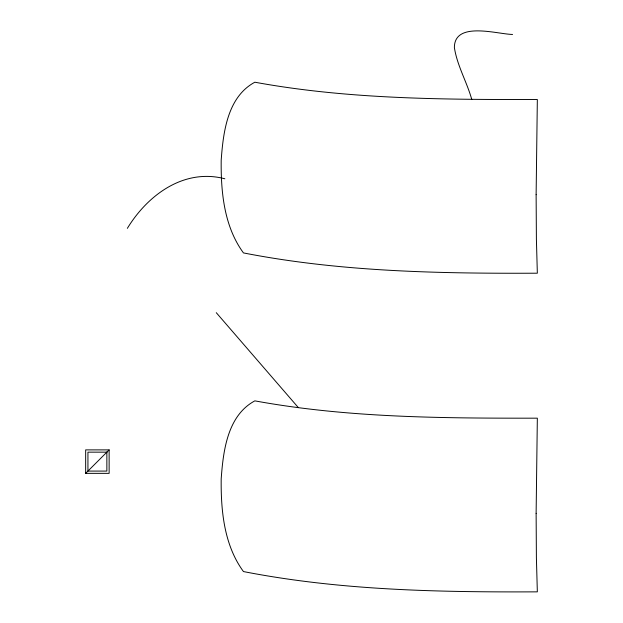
<?xml version="1.0" encoding="UTF-8"?>
<svg xmlns="http://www.w3.org/2000/svg" width="623" height="623" viewBox="0 0 623 623"><rect width="100%" height="100%" fill="white"/><g stroke="black" fill="none" stroke-linecap="round" stroke-linejoin="round"><path stroke-width="0.93" d="M127.349 228.345C147.737 194.913 184.011 168.117 224.825 178.77M85.663 473.355L109.134 449.884L85.663 449.884L85.663 473.355L109.134 473.355L109.134 449.884M512.565 34.444C497.59 34.265 454.471 20.761 454.377 47.519C457.15 65.742 466.907 81.932 471.798 99.579M216.274 312.691L298.277 407.528M536.123 194.688L536.395 239.068L537.338 273.201C439.098 273.629 340.189 271.807 243.461 252.915C224.078 226.492 220.822 192.009 221.196 160.204C223.213 132.255 227.442 96.923 254.846 82.213C347.969 99.252 442.992 99.61 537.338 99.524L536.123 194.688M536.123 513.336L536.395 557.717L537.338 591.85C439.098 592.278 340.189 590.456 243.461 571.564C224.078 545.141 220.822 510.658 221.196 478.853C223.213 450.896 227.442 415.572 254.846 400.862C347.969 417.893 442.992 418.259 537.338 418.173L536.123 513.336M106.86 452.158L87.936 452.158L87.936 471.081L106.86 471.081L106.86 452.158"/></g></svg>
